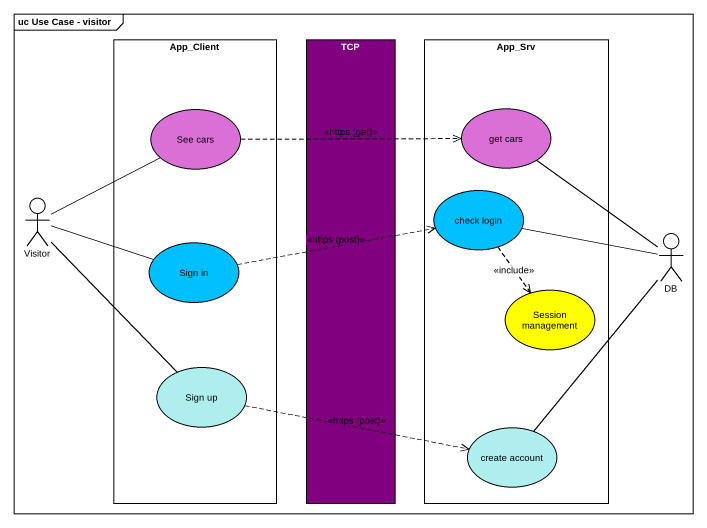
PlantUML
@startuml
mainframe uc Use Case - visitor
rectangle App_Client {
  usecase "See cars" as See_cars #DA70D6
  usecase "Sign in" as Sign_in #00BFFF
  usecase "Sign up" as Sign_up #AFEEEE
}
rectangle TCP #800080
rectangle App_Srv {
  usecase "get cars" as get_cars #DA70D6
  usecase "check login" as check_login #00BFFF
  usecase "Session management" as Session_management #FFFF00
  usecase "create account" as create_account #AFEEEE
}
actor Visitor
actor DB
See_cars .right.> get_cars : <<https (get)>>
check_login ..> Session_management : <<include>>
Visitor -up- See_cars
Visitor -right- Sign_in
Visitor -- Sign_up
Sign_in .right.> check_login : <<https (post)>>
DB -up- get_cars
DB -left- check_login
DB -- create_account
Sign_up .right.> create_account : <<https (post)>>
@enduml
